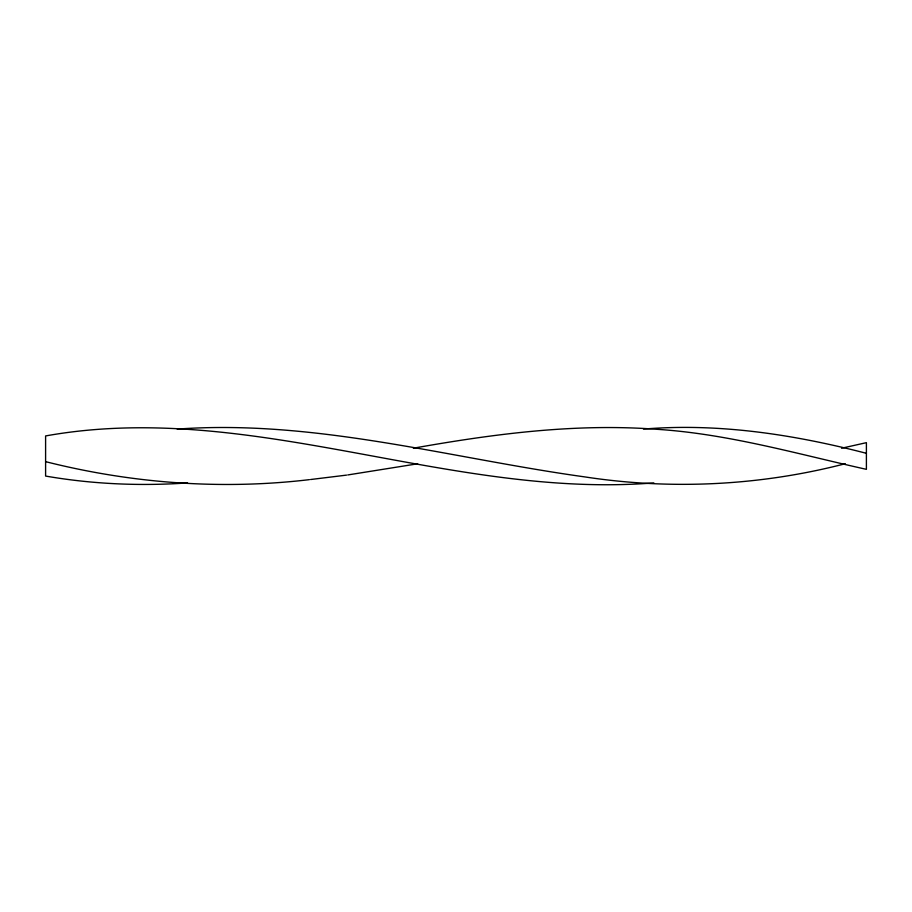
<?xml version="1.0" encoding="UTF-8"?>
<svg xmlns="http://www.w3.org/2000/svg" width="912" height="912" viewBox="0 0 912 912"><rect width="100%" height="100%" fill="white"/><g stroke="black" fill="none" stroke-linecap="round" stroke-linejoin="round"><path stroke-width="1.37" d="M841.548 448.248L866.4 442.662L866.4 469.338C796.393 453.754 726.887 433.485 654.919 429.176C573.956 423.316 492.913 434.066 413.341 448.202M845.299 463.718C760.46 485.686 671.551 490.132 584.923 476.919C449.65 458.177 314.993 419.121 177.19 429.107M417.685 463.786L347.78 474.947M346.549 475.118L310.616 479.518M309.407 479.644C221.263 490.086 131.59 483.349 45.6 461.654M653.836 482.893C449.08 499.411 250.253 399.182 45.6 435.936L45.6 476.064C92.408 484.158 140.174 486.256 187.541 482.915M643.484 429.085C718.599 422.872 793.805 434.511 866.4 453.31"/></g></svg>
